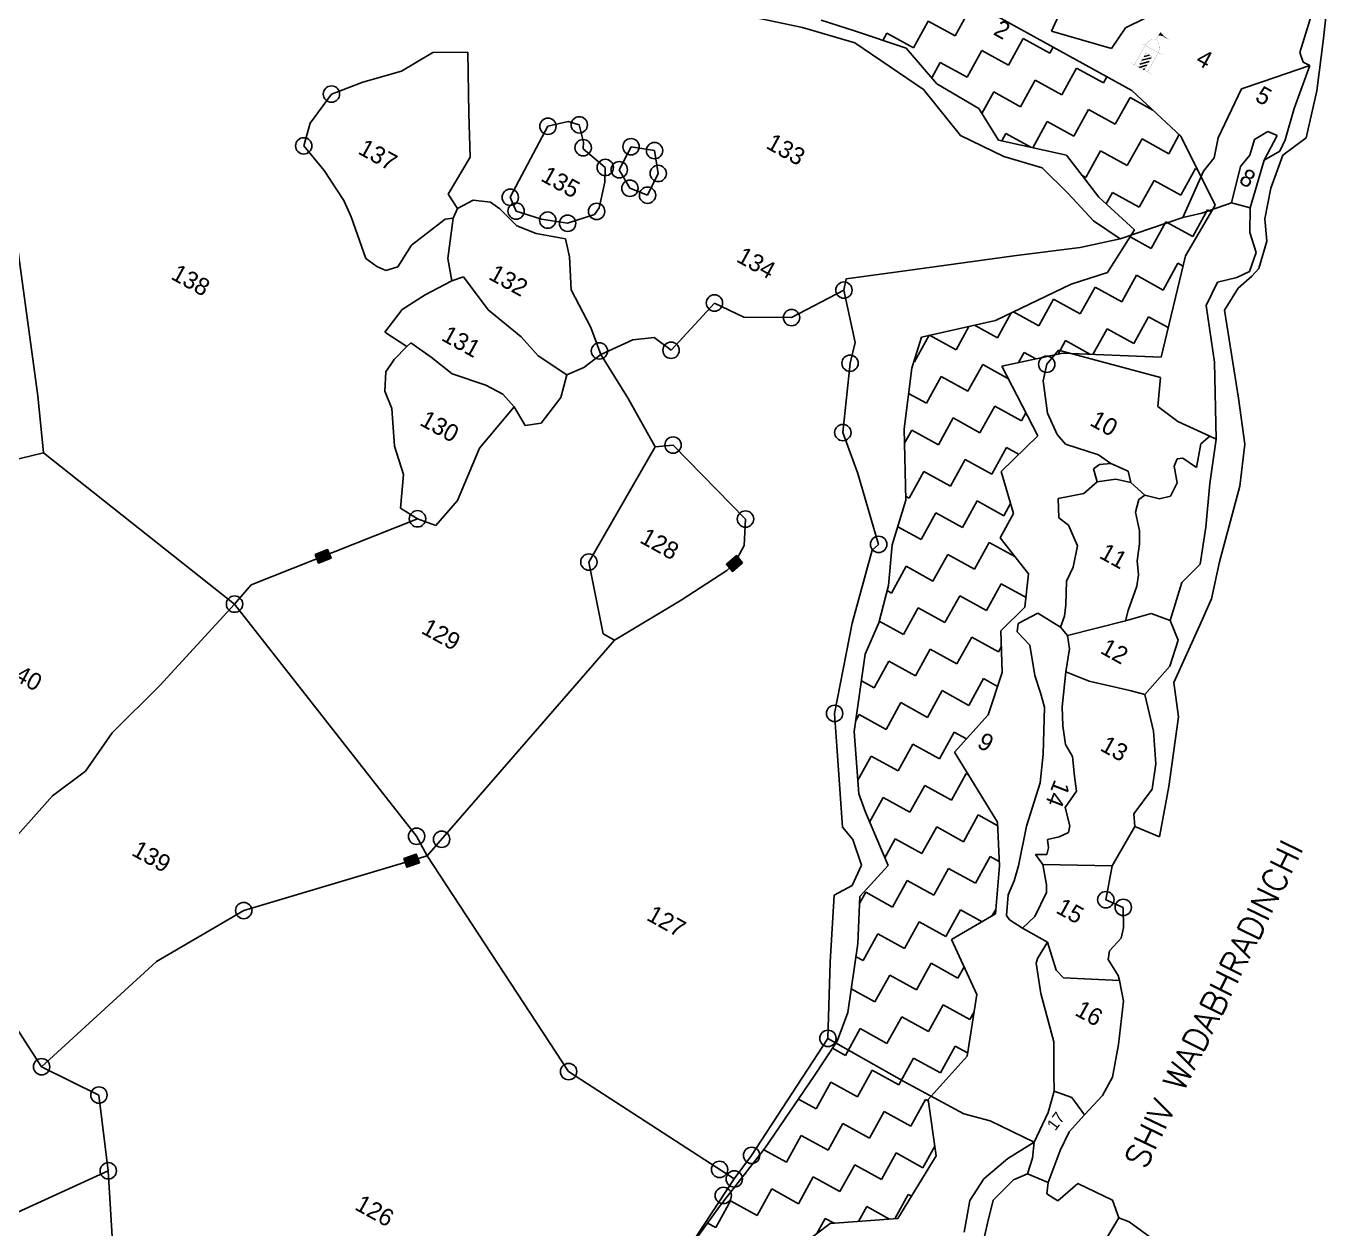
# Model space of a CAD drawing. Header units: metres. Extents: x 322054 to 327919, y 1839216 to 1844053.
# Drawn here: x 323923 to 325337, y 1840510 to 1841816 of the extents above; entities that cross this region are included whole.
import ezdxf

# ---------------------------------------------------------------- set-up
doc = ezdxf.new("R2010")
doc.units = ezdxf.units.M
doc.header["$MEASUREMENT"] = 0
for name, color, linetype in [('POLY_HATCH', 12, 'Continuous'), ('POLY_PARCEL', 6, 'Continuous'), ('TEXT_MAPOUT', 7, 'Continuous'), ('TEXT_PARCEL', 7, 'Continuous'), ('V_BOUND_LINE', 7, 'Continuous')]:
    doc.layers.add(name, color=color, linetype=linetype)
doc.styles.get("Standard").update_dxf_attribs({"font": 'simplex.shx'})
doc.styles.add('TEXT_MAP', font='', dxfattribs={"height": 2.5})
doc.styles.get('TEXT_MAP').set_extended_font_data('Kruti Dev 050')

msp = doc.modelspace()

# ---------------------------------------------------------------- hatches: boundary and pattern name
at = {"linetype": 'Continuous'}
msp.add_hatch(color=256, dxfattribs=at).paths.add_polyline_path([(325156.1, 1841805.8), (325158.3, 1841805), (325160.4, 1841803.5), (325163.3, 1841802.1), (325158, 1841806), (325156.7, 1841808), (325154.7, 1841809.6), (325152.8, 1841806.4), (325153.2, 1841806.2)])
h = msp.add_hatch(dxfattribs=at)
h.set_pattern_fill('ANSI31', color=256, scale=26.297039, angle=-28.8816, style=0)
h.set_pattern_definition([(16.11843, (324173.7574, 1841460.4244), (-0.912585, 3.157912), [])])
h.paths.add_polyline_path([(325139.1, 1841787), (325130.9, 1841772.1), (325137.3, 1841768.6), (325145.5, 1841783.5)])
for points in [[(324254.2, 1841238.5), (324250.5, 1841247.8), (324237, 1841242.5), (324240.7, 1841233.1)], [(324683.5, 1841231.8), (324690, 1841224.1), (324701.1, 1841233.5), (324694.6, 1841241.2)], [(324350.1, 1840907.6), (324346.8, 1840917.1), (324333.1, 1840912.2), (324336.4, 1840902.8)]]:
    msp.add_hatch(color=256).paths.add_polyline_path(points)

# ---------------------------------------------------------------- linework, layer by layer
at = {"linetype": 'Continuous', "const_width": 0.131}
for points in [[(325138.3, 1841795.4), (325139.7, 1841798), (325142.8, 1841800.7), (325146.2, 1841801.7), (325148.7, 1841801.7), (325150.8, 1841802.8), (325151.4, 1841800.8), (325153, 1841797.5), (325153.9, 1841795.8), (325154.3, 1841793.4), (325154, 1841790.8), (325152.5, 1841787.5)], [(325150.8, 1841802.8), (325154.7, 1841809.6), (325156.7, 1841808), (325158, 1841806), (325163.3, 1841802.1), (325160.4, 1841803.5), (325158.3, 1841805), (325156.1, 1841805.8), (325153.2, 1841806.2), (325152.8, 1841806.4)], [(325126.7, 1841774.4), (325138.3, 1841795.4)], [(325130.9, 1841772.1), (325139.1, 1841787), (325145.5, 1841783.5), (325137.3, 1841768.6)], [(325134.3, 1841797.6), (325156.9, 1841785.1)], [(325140.9, 1841766.6), (325152.5, 1841787.5)], [(325122.8, 1841776.6), (325145.6, 1841764)]]:
    msp.add_lwpolyline(points, dxfattribs=at)
for points in [[(324237, 1841242.5), (324250.5, 1841247.8), (324254.2, 1841238.5), (324240.7, 1841233.1)], [(324701.1, 1841233.5), (324690, 1841224.1), (324683.5, 1841231.8), (324694.6, 1841241.2)], [(324333.1, 1840912.2), (324346.8, 1840917.1), (324350.1, 1840907.6), (324336.4, 1840902.8)]]:
    msp.add_lwpolyline(points, close=True)
for centre in [(324254.7, 1841742.5), (324489.8, 1841707.6), (324523.8, 1841709.1), (324224.6, 1841686.3), (324528, 1841684.3), (324580, 1841685.4), (324605.5, 1841681.1), (324552, 1841662.8), (324567.2, 1841660.4), (324609.5, 1841656.3), (324578.8, 1841640.2), (324448.8, 1841630.4), (324597.9, 1841632.7), (324455.2, 1841615.5), (324542.6, 1841615.1), (324489.5, 1841605.6), (324511.1, 1841602.2), (324811.2, 1841529.6), (324670.6, 1841515.6), (324754.3, 1841499.7), (324545.7, 1841463.5), (324623.5, 1841464.3), (324817.8, 1841450.2), (325031.4, 1841449), (324810, 1841374.9), (324625.6, 1841361.3), (324348.1, 1841281.2), (324704.3, 1841280.9), (324848.9, 1841253.4), (324534.2, 1841234.2), (324149.4, 1841188.5), (324801.1, 1841069.8), (324347.1, 1840936.4), (324374.3, 1840933.1), (325095.6, 1840867.5), (325114.5, 1840859.1), (324159.4, 1840855.7), (324793.8, 1840716.8), (323939.9, 1840686.1), (324512.2, 1840680.8), (324002.2, 1840655.3), (324710.9, 1840589.8), (324012.3, 1840573), (324676.1, 1840574.5), (324692.1, 1840564.2), (324680.2, 1840546.2)]:
    msp.add_circle(centre, 8.88)
at = {"layer": 'POLY_HATCH', "linetype": 'Continuous'}
for p, q in [((324931.8, 1841805.8), (324947.8, 1841834.8)), ((324886.8, 1841792.8), (324902.8, 1841821.8)), ((324902.8, 1841821.8), (324931.8, 1841805.8)), ((324853.4, 1841800.8), (324857.8, 1841808.8)), ((324857.8, 1841808.8), (324886.8, 1841792.8)), ((324989.9, 1841773.8), (325005.9, 1841802.8)), ((325005.9, 1841802.8), (325034.9, 1841786.8)), ((324944.9, 1841760.8), (324960.9, 1841789.8)), ((324960.9, 1841789.8), (324989.9, 1841773.8)), ((325034.9, 1841786.8), (325038.5, 1841793.4)), ((324906.6, 1841760), (324915.8, 1841776.8)), ((324915.8, 1841776.8), (324944.9, 1841760.8)), ((325047.9, 1841741.8), (325063.9, 1841770.8)), ((325063.9, 1841770.8), (325092.9, 1841754.8)), ((325092.9, 1841754.8), (325096.6, 1841761.4)), ((324960.9, 1841721.3), (324973.9, 1841744.8)), ((324973.9, 1841744.8), (325002.9, 1841728.8)), ((325002.9, 1841728.8), (325018.9, 1841757.8)), ((325018.9, 1841757.8), (325047.9, 1841741.8)), ((325105.9, 1841709.8), (325121.9, 1841738.8)), ((325121.9, 1841738.8), (325146.7, 1841725.1)), ((325060.9, 1841696.8), (325076.9, 1841725.8)), ((325076.9, 1841725.8), (325105.9, 1841709.8)), ((325016.2, 1841684.3), (325031.9, 1841712.8)), ((325031.9, 1841712.8), (325060.9, 1841696.8)), ((324982.5, 1841691.8), (324986.9, 1841699.8)), ((324986.9, 1841699.8), (325014, 1841684.8)), ((325118.9, 1841664.8), (325134.9, 1841693.8)), ((325134.9, 1841693.8), (325163.9, 1841677.8)), ((325163.9, 1841677.8), (325175.4, 1841698.5)), ((325073.9, 1841651.8), (325089.9, 1841680.8)), ((325089.9, 1841680.8), (325118.9, 1841664.8)), ((325176.9, 1841632.8), (325192.9, 1841661.8)), ((325192.9, 1841661.8), (325195.1, 1841660.6)), ((325069.8, 1841654), (325073.9, 1841651.8)), ((325131.9, 1841619.7), (325147.9, 1841648.8)), ((325147.9, 1841648.8), (325176.9, 1841632.8)), ((325096, 1841623.2), (325102.9, 1841635.7)), ((325102.9, 1841635.7), (325131.9, 1841619.7)), ((325144.9, 1841574.7), (325160.9, 1841603.7)), ((325160.9, 1841603.7), (325190, 1841587.7)), ((325190, 1841587.7), (325206, 1841616.8)), ((325206, 1841616.8), (325210.1, 1841614.5)), ((325122.1, 1841587.3), (325144.9, 1841574.7)), ((325157.9, 1841529.7), (325173.9, 1841558.7)), ((325173.9, 1841558.7), (325179.4, 1841555.7)), ((325067.9, 1841503.7), (325083.9, 1841532.7)), ((325083.9, 1841532.7), (325112.9, 1841516.7)), ((325112.9, 1841516.7), (325128.9, 1841545.7)), ((325128.9, 1841545.7), (325157.9, 1841529.7)), ((325022.9, 1841490.7), (325038.9, 1841519.7)), ((325038.9, 1841519.7), (325067.9, 1841503.7)), ((324977.9, 1841477.7), (324992.8, 1841504.8)), ((324995.2, 1841505.9), (325022.9, 1841490.7)), ((324932.9, 1841464.7), (324947, 1841490.2)), ((324952.8, 1841491.5), (324977.9, 1841477.7)), ((325125.9, 1841471.7), (325141.9, 1841500.7)), ((325141.9, 1841500.7), (325163.3, 1841488.9)), ((324887.9, 1841451.7), (324903.8, 1841480.5)), ((324904, 1841480.6), (324932.9, 1841464.7)), ((325081.5, 1841459.6), (325096.9, 1841487.7)), ((325096.9, 1841487.7), (325125.9, 1841471.7)), ((325000.9, 1841450.9), (325006.9, 1841461.7)), ((325006.9, 1841461.7), (325019.5, 1841454.8)), ((325043.7, 1841459.9), (325051.9, 1841474.7)), ((325051.9, 1841474.7), (325079, 1841459.7)), ((324887, 1841452.1), (324887.9, 1841451.7)), ((324945.9, 1841419.7), (324961.9, 1841448.7)), ((324961.9, 1841448.7), (324989.9, 1841433.2)), ((324900.9, 1841406.7), (324916.9, 1841435.7)), ((324916.9, 1841435.7), (324945.9, 1841419.7)), ((324881.4, 1841417.4), (324900.9, 1841406.7)), ((324958.9, 1841374.6), (324974.9, 1841403.7)), ((324974.9, 1841403.7), (325003.9, 1841387.7)), ((325003.9, 1841387.7), (325008.7, 1841396.4)), ((324877, 1841363.3), (324884.9, 1841377.6)), ((324884.9, 1841377.6), (324913.9, 1841361.6)), ((324913.9, 1841361.6), (324929.9, 1841390.7)), ((324929.9, 1841390.7), (324958.9, 1841374.6)), ((324971.9, 1841329.6), (324987.9, 1841358.6)), ((324987.9, 1841358.6), (325001.3, 1841351.2)), ((324926.9, 1841316.6), (324942.9, 1841345.6)), ((324942.9, 1841345.6), (324971.9, 1841329.6)), ((324881.9, 1841303.6), (324897.9, 1841332.6)), ((324897.9, 1841332.6), (324926.9, 1841316.6)), ((324878.2, 1841305.7), (324881.9, 1841303.6)), ((324939.9, 1841271.6), (324955.9, 1841300.6)), ((324955.9, 1841300.6), (324984.9, 1841284.6)), ((324984.9, 1841284.6), (324992.2, 1841297.8)), ((324894.9, 1841258.6), (324910.9, 1841287.6)), ((324910.9, 1841287.6), (324939.9, 1841271.6)), ((324869.6, 1841272.6), (324894.9, 1841258.6)), ((324952.9, 1841226.6), (324968.9, 1841255.6)), ((324968.9, 1841255.6), (324996.9, 1841240.2)), ((324907.9, 1841213.6), (324923.9, 1841242.6)), ((324923.9, 1841242.6), (324952.9, 1841226.6)), ((324862.9, 1841200.6), (324878.9, 1841229.6)), ((324878.9, 1841229.6), (324907.9, 1841213.6)), ((324965.9, 1841181.6), (324981.9, 1841210.6)), ((324981.9, 1841210.6), (325008.9, 1841195.7)), ((324858.1, 1841203.2), (324862.9, 1841200.6)), ((324920.9, 1841168.6), (324936.9, 1841197.6)), ((324936.9, 1841197.6), (324965.9, 1841181.6)), ((324875.9, 1841155.6), (324891.9, 1841184.6)), ((324891.9, 1841184.6), (324920.9, 1841168.6)), ((324849.6, 1841170), (324875.9, 1841155.6)), ((324933.9, 1841123.6), (324949.9, 1841152.6)), ((324949.9, 1841152.6), (324978.9, 1841136.6)), ((324888.9, 1841110.6), (324904.9, 1841139.6)), ((324904.9, 1841139.6), (324933.9, 1841123.6)), ((324978.9, 1841136.6), (324982.2, 1841142.6)), ((324843.9, 1841097.5), (324859.9, 1841126.6)), ((324859.9, 1841126.6), (324888.9, 1841110.6)), ((324830.2, 1841105.1), (324843.9, 1841097.5)), ((324901.9, 1841065.5), (324917.9, 1841094.6)), ((324917.9, 1841094.6), (324946.9, 1841078.5)), ((324946.9, 1841078.5), (324962.9, 1841107.6)), ((324962.9, 1841107.6), (324978, 1841099.2)), ((324856.9, 1841052.5), (324872.9, 1841081.5)), ((324872.9, 1841081.5), (324901.9, 1841065.5)), ((324823.9, 1841061.3), (324827.9, 1841068.5)), ((324827.9, 1841068.5), (324856.9, 1841052.5)), ((324914.9, 1841020.5), (324930.9, 1841049.5)), ((324930.9, 1841049.5), (324944.2, 1841042.2)), ((324826.3, 1840997.2), (324840.9, 1841023.5)), ((324840.9, 1841023.5), (324869.9, 1841007.5)), ((324869.9, 1841007.5), (324885.9, 1841036.5)), ((324885.9, 1841036.5), (324914.9, 1841020.5)), ((324927.9, 1840975.5), (324943.9, 1841004.5)), ((324943.9, 1841004.5), (324946.6, 1841003.1)), ((324882.9, 1840962.5), (324898.9, 1840991.5)), ((324898.9, 1840991.5), (324927.9, 1840975.5)), ((324839.1, 1840951.7), (324853.9, 1840978.5)), ((324853.9, 1840978.5), (324882.9, 1840962.5)), ((324940.9, 1840930.5), (324956.9, 1840959.5)), ((324956.9, 1840959.5), (324978.3, 1840947.7)), ((324895.9, 1840917.5), (324911.9, 1840946.5)), ((324911.9, 1840946.5), (324940.9, 1840930.5)), ((324855.6, 1840913), (324866.9, 1840933.5)), ((324866.9, 1840933.5), (324895.9, 1840917.5)), ((324953.9, 1840885.5), (324969.9, 1840914.5)), ((324969.9, 1840914.5), (324979.9, 1840909)), ((324908.9, 1840872.5), (324924.9, 1840901.5)), ((324924.9, 1840901.5), (324953.9, 1840885.5)), ((324863.9, 1840859.5), (324879.9, 1840888.5)), ((324879.9, 1840888.5), (324908.9, 1840872.5)), ((324828.2, 1840863.3), (324834.9, 1840875.5)), ((324834.9, 1840875.5), (324863.9, 1840859.5)), ((324921.9, 1840827.5), (324937.9, 1840856.5)), ((324937.9, 1840856.5), (324961.2, 1840843.6)), ((324972.3, 1840850.2), (324976.1, 1840857)), ((324876.9, 1840814.5), (324892.9, 1840843.5)), ((324892.9, 1840843.5), (324921.9, 1840827.5)), ((324831.9, 1840801.4), (324847.9, 1840830.5)), ((324847.9, 1840830.5), (324876.9, 1840814.5)), ((324824.4, 1840805.6), (324831.9, 1840801.4)), ((324889.9, 1840769.4), (324905.9, 1840798.4)), ((324905.9, 1840798.4), (324934.9, 1840782.4)), ((324844.9, 1840756.4), (324860.9, 1840785.4)), ((324860.9, 1840785.4), (324889.9, 1840769.4)), ((324934.9, 1840782.4), (324941.6, 1840794.5)), ((324819.2, 1840770.6), (324844.9, 1840756.4)), ((324902.9, 1840724.4), (324918.9, 1840753.4)), ((324918.9, 1840753.4), (324947.9, 1840737.4)), ((324947.9, 1840737.4), (324952.6, 1840745.8)), ((324812.9, 1840698.4), (324828.9, 1840727.4)), ((324828.9, 1840727.4), (324857.9, 1840711.4)), ((324857.9, 1840711.4), (324873.9, 1840740.4)), ((324873.9, 1840740.4), (324902.9, 1840724.4)), ((324798.8, 1840706.2), (324812.9, 1840698.4)), ((324915.9, 1840679.4), (324931.9, 1840708.4)), ((324931.9, 1840708.4), (324945.4, 1840701)), ((324870.9, 1840666.4), (324886.9, 1840695.4)), ((324886.9, 1840695.4), (324915.9, 1840679.4)), ((324825.9, 1840653.4), (324841.9, 1840682.4)), ((324841.9, 1840682.4), (324870.9, 1840666.4)), ((324780.9, 1840640.4), (324796.9, 1840669.4)), ((324796.9, 1840669.4), (324825.9, 1840653.4)), ((324761.9, 1840650.9), (324780.9, 1840640.4)), ((324883.9, 1840621.4), (324899.9, 1840650.4)), ((324899.9, 1840650.4), (324902.9, 1840648.7)), ((324838.9, 1840608.4), (324854.9, 1840637.4)), ((324854.9, 1840637.4), (324883.9, 1840621.4)), ((324793.9, 1840595.4), (324809.9, 1840624.4)), ((324809.9, 1840624.4), (324838.9, 1840608.4)), ((324748.9, 1840582.4), (324764.9, 1840611.4)), ((324764.9, 1840611.4), (324793.9, 1840595.4)), ((324896.9, 1840576.4), (324909.8, 1840599.7)), ((324724.3, 1840595.9), (324748.9, 1840582.4)), ((324851.9, 1840563.4), (324867.9, 1840592.4)), ((324867.9, 1840592.4), (324896.9, 1840576.4)), ((324806.9, 1840550.4), (324822.9, 1840579.4)), ((324822.9, 1840579.4), (324851.9, 1840563.4)), ((324703.6, 1840569.5), (324703.9, 1840569.4)), ((324703.9, 1840569.4), (324704.7, 1840570.8)), ((324761.9, 1840537.3), (324777.9, 1840566.4)), ((324777.9, 1840566.4), (324806.9, 1840550.4)), ((324716.9, 1840524.3), (324732.9, 1840553.4)), ((324732.9, 1840553.4), (324761.9, 1840537.3)), ((324866.4, 1840521), (324880.9, 1840547.4)), ((324880.9, 1840547.4), (324884.5, 1840545.4)), ((324671.9, 1840511.3), (324687.9, 1840540.3)), ((324687.9, 1840540.3), (324716.9, 1840524.3)), ((324826.9, 1840518), (324835.9, 1840534.4)), ((324835.9, 1840534.4), (324860.8, 1840520.6)), ((324663.1, 1840516.2), (324671.9, 1840511.3)), ((324781.9, 1840505), (324790.9, 1840521.3)), ((324790.9, 1840521.3), (324800.7, 1840516))]:
    msp.add_line(p, q, dxfattribs=at)
at = {"layer": 'POLY_HATCH'}
for p, q in [((324967.5, 1841832.6), (325123.7, 1841746.4)), ((324822.5, 1841811.2), (324786.6, 1841822.9)), ((324878.7, 1841792.3), (324822.5, 1841811.2)), ((324911.9, 1841753.8), (324878.7, 1841792.3)), ((324957.5, 1841726.7), (324911.9, 1841753.8)), ((325123.7, 1841746.4), (325177.1, 1841696.8)), ((324979, 1841692.6), (324957.5, 1841726.7)), ((325052.7, 1841676.2), (324979, 1841692.6)), ((325177.1, 1841696.8), (325214.4, 1841621.8)), ((325088, 1841630.5), (325052.7, 1841676.2)), ((325126.9, 1841594.9), (325088, 1841630.5)), ((325214.4, 1841621.8), (325182.1, 1841567)), ((325097.4, 1841548.7), (325126.9, 1841594.9)), ((325182.1, 1841567), (325155.6, 1841456.6)), ((325058.1, 1841536), (325097.4, 1841548.7)), ((324975.9, 1841496.7), (325058.1, 1841536)), ((324895.3, 1841478.6), (324975.9, 1841496.7)), ((324884.8, 1841445), (324895.3, 1841478.6)), ((325049, 1841461), (324982.8, 1841447)), ((325155.6, 1841456.6), (325049, 1841461)), ((324876.6, 1841379), (324884.8, 1841445)), ((324982.8, 1841447), (325021.7, 1841371.2)), ((324878.3, 1841301.4), (324876.6, 1841379)), ((325021.7, 1841371.2), (324982.1, 1841332.5)), ((324982.1, 1841332.5), (324995.3, 1841286.9)), ((324863.7, 1841253), (324878.3, 1841301.4)), ((324995.3, 1841286.9), (324980.8, 1841260.6)), ((324859.5, 1841208.9), (324863.7, 1841253)), ((324980.8, 1841260.6), (325011.7, 1841221.4)), ((325011.7, 1841221.4), (325007.8, 1841185.2)), ((324849.2, 1841168.2), (324859.5, 1841208.9)), ((325007.8, 1841185.2), (324981.7, 1841159.4)), ((324834.4, 1841134.1), (324849.2, 1841168.2)), ((324981.7, 1841159.4), (324983.1, 1841114.3)), ((324822.3, 1841050), (324834.4, 1841134.1)), ((324983.1, 1841114.3), (324967.8, 1841068.3)), ((324967.8, 1841068.3), (324931.4, 1841027.9)), ((324827.5, 1840982.6), (324822.3, 1841050)), ((324931.4, 1841027.9), (324978.1, 1840951.7)), ((324834.6, 1840962.5), (324827.5, 1840982.6)), ((324859.1, 1840904.6), (324834.6, 1840962.5)), ((324978.1, 1840951.7), (324980.1, 1840904.2)), ((324828.5, 1840871.1), (324859.1, 1840904.6)), ((324980.1, 1840904.2), (324975.7, 1840852.2)), ((324826.4, 1840819.8), (324828.5, 1840871.1)), ((324975.7, 1840852.2), (324927.9, 1840824.1)), ((324815.5, 1840745.1), (324826.4, 1840819.8)), ((324927.9, 1840824.1), (324955.5, 1840764.5)), ((324955.5, 1840764.5), (324944.9, 1840697.7)), ((324803.9, 1840714), (324815.5, 1840745.1)), ((324778.6, 1840675.5), (324803.9, 1840714)), ((324944.9, 1840697.7), (324902.7, 1840650.4)), ((324725.7, 1840597.8), (324778.6, 1840675.5)), ((324902.7, 1840650.4), (324911.3, 1840589.2)), ((324677.3, 1840535.7), (324725.7, 1840597.8)), ((324911.3, 1840589.2), (324869.8, 1840521.3)), ((324627.1, 1840466.6), (324677.3, 1840535.7)), ((324796.1, 1840515.6), (324765.1, 1840492.4)), ((324869.8, 1840521.3), (324796.1, 1840515.6))]:
    msp.add_line(p, q, dxfattribs=at)
at = {"layer": 'POLY_PARCEL'}
for p, q in [((325054.7, 1841850.6), (325036.6, 1841811)), ((324686.9, 1841831.6), (324766.1, 1841814.7)), ((325117, 1841814.4), (325138.3, 1841825)), ((325319, 1841828.7), (325306.3, 1841787.7)), ((324766.1, 1841814.7), (324823, 1841798.2)), ((325036.6, 1841811), (325101.7, 1841792.1)), ((325101.7, 1841792.1), (325117, 1841814.4)), ((324330.6, 1841767.3), (324364.6, 1841787.7)), ((324364.6, 1841787.7), (324402.6, 1841788)), ((324402.6, 1841788), (324403.7, 1841721.3)), ((324823, 1841798.2), (324897.6, 1841747.4)), ((325306.3, 1841787.7), (325309.8, 1841777.2)), ((325265.3, 1841755.7), (325317, 1841773.7)), ((325317, 1841773.7), (325300.1, 1841726.9)), ((325309.8, 1841777.2), (325317, 1841773.7)), ((324288.8, 1841755.6), (324330.6, 1841767.3)), ((324254.7, 1841742.5), (324288.8, 1841755.6)), ((324897.6, 1841747.4), (324937.6, 1841697.7)), ((325217.6, 1841695.1), (325242.9, 1841748.4)), ((325242.9, 1841748.4), (325265.3, 1841755.7)), ((324231.7, 1841710.9), (324254.7, 1841742.5)), ((324403.7, 1841721.3), (324405.3, 1841674)), ((325300.1, 1841726.9), (325290.5, 1841692.7)), ((324224.6, 1841686.3), (324231.7, 1841710.9)), ((324448.8, 1841630.4), (324489.8, 1841707.6)), ((324489.8, 1841707.6), (324511.6, 1841712.6)), ((324511.6, 1841712.6), (324523.8, 1841709.1)), ((324523.8, 1841709.1), (324528.5, 1841690.2)), ((324528.5, 1841690.2), (324527.9, 1841683.1)), ((324937.6, 1841697.7), (324985, 1841674.8)), ((325213.1, 1841673.4), (325217.6, 1841695.1)), ((325251.9, 1841676.2), (325257.2, 1841693.2)), ((325257.2, 1841693.2), (325271.5, 1841701.9)), ((325281.5, 1841697.5), (325267.4, 1841670.8)), ((325271.5, 1841701.9), (325281.5, 1841697.5)), ((325290.5, 1841692.7), (325284.6, 1841680.7)), ((324246.6, 1841659.6), (324224.6, 1841686.3)), ((324405.3, 1841674), (324381.3, 1841634)), ((324527.9, 1841683.1), (324552, 1841662.8)), ((324580, 1841685.4), (324567.2, 1841660.4)), ((324605.5, 1841681.1), (324580, 1841685.4)), ((324609.5, 1841656.3), (324605.5, 1841681.1)), ((324985, 1841674.8), (325026.5, 1841662.6)), ((325241.8, 1841663.9), (325251.9, 1841676.2)), ((325284.6, 1841680.7), (325267.4, 1841670.8)), ((324268.1, 1841627), (324246.6, 1841659.6)), ((324552, 1841662.8), (324551.5, 1841646.8)), ((324567.2, 1841660.4), (324578.8, 1841640.2)), ((325026.5, 1841662.6), (325054.8, 1841634.7)), ((325201.7, 1841658.7), (325213.1, 1841673.4)), ((325232, 1841624.5), (325241.8, 1841663.9)), ((325267.4, 1841670.8), (325252.4, 1841619)), ((324551.5, 1841646.8), (324545.4, 1841619.1)), ((324597.9, 1841632.7), (324609.5, 1841656.3)), ((325179.3, 1841608.4), (325201.7, 1841658.7)), ((324381.3, 1841634), (324391.4, 1841618.3)), ((324578.8, 1841640.2), (324597.9, 1841632.7)), ((325054.8, 1841634.7), (325082.2, 1841605)), ((323908.1, 1841619.1), (323935.9, 1841414.7)), ((324275.9, 1841609.2), (324268.1, 1841627)), ((324391.4, 1841618.3), (324387, 1841607.9)), ((324391.4, 1841618.3), (324408.7, 1841627.2)), ((324408.7, 1841627.2), (324427.3, 1841625.3)), ((324427.3, 1841625.3), (324437.6, 1841618)), ((324437.6, 1841618), (324456.1, 1841599.3)), ((324455.2, 1841615.5), (324448.8, 1841630.4)), ((324545.4, 1841619.1), (324540.3, 1841611.9)), ((325232, 1841624.5), (325199.8, 1841613.3)), ((325252.4, 1841619), (325232, 1841624.5)), ((325252.4, 1841619), (325251.8, 1841592.2)), ((324292.1, 1841563.9), (324275.9, 1841609.2)), ((324378.2, 1841606.6), (324341.7, 1841578.5)), ((324387, 1841607.9), (324378.2, 1841606.6)), ((324380.9, 1841564.1), (324387, 1841607.9)), ((324482.8, 1841606.6), (324455.2, 1841615.5)), ((324511.1, 1841602.2), (324482.8, 1841606.6)), ((324540.3, 1841611.9), (324511.1, 1841602.2)), ((325082.2, 1841605), (325111, 1841585.4)), ((325111, 1841585.4), (325179.3, 1841608.4)), ((325199.8, 1841613.3), (325179.3, 1841608.4)), ((324456.1, 1841599.3), (324477.1, 1841591.1)), ((324477.1, 1841591.1), (324509, 1841585.3)), ((325251.8, 1841592.2), (325258.8, 1841570.6)), ((324341.7, 1841578.5), (324326.7, 1841554.9)), ((324509, 1841585.3), (324513, 1841565.7)), ((324995.8, 1841566.7), (325067.8, 1841575.8)), ((325067.8, 1841575.8), (325111, 1841585.4)), ((324303.9, 1841555.1), (324292.1, 1841563.9)), ((324385.3, 1841539.7), (324380.9, 1841564.1)), ((324513, 1841565.7), (324514.9, 1841529.9)), ((324877.8, 1841550.7), (324995.8, 1841566.7)), ((325258.8, 1841570.6), (325251.5, 1841549.8)), ((324313.6, 1841550.9), (324303.9, 1841555.1)), ((324326.7, 1841554.9), (324313.6, 1841550.9)), ((324813.7, 1841542), (324877.8, 1841550.7)), ((325251.5, 1841549.8), (325237.8, 1841543.2)), ((324385.3, 1841539.7), (324356.6, 1841524.3)), ((324398.2, 1841544.1), (324385.3, 1841539.7)), ((324424.7, 1841508.2), (324398.2, 1841544.1)), ((324811.2, 1841529.6), (324813.7, 1841542)), ((325216.7, 1841538.2), (325204.6, 1841513)), ((325237.8, 1841543.2), (325216.7, 1841538.2)), ((324356.6, 1841524.3), (324331.4, 1841508.4)), ((324514.9, 1841529.9), (324536.3, 1841489)), ((324754.3, 1841499.7), (324811.2, 1841529.6)), ((324811.2, 1841529.6), (324823.3, 1841472.8)), ((324331.4, 1841508.4), (324312.8, 1841484)), ((324460.8, 1841479), (324424.7, 1841508.2)), ((324623.5, 1841464.3), (324670.6, 1841515.6)), ((324670.6, 1841515.6), (324702.5, 1841500.1)), ((325204.6, 1841513), (325213.7, 1841451.3)), ((324702.5, 1841500.1), (324754.3, 1841499.7)), ((324312.8, 1841484), (324336.7, 1841468.2)), ((324479.3, 1841458.4), (324460.8, 1841479)), ((324536.3, 1841489), (324547.2, 1841459.5)), ((324582.1, 1841475.6), (324605.1, 1841478)), ((324605.1, 1841478), (324623.5, 1841464.3)), ((324322.7, 1841454.4), (324336.7, 1841468.2)), ((324336.7, 1841468.2), (324340.9, 1841472.4)), ((324340.9, 1841472.4), (324362.9, 1841456.8)), ((324547.2, 1841459.5), (324582.1, 1841475.6)), ((324823.3, 1841472.8), (324817.8, 1841450.2)), ((325044.2, 1841464.2), (325031.4, 1841449)), ((325044.2, 1841464.2), (325155.1, 1841434.8)), ((324313.9, 1841441), (324322.7, 1841454.4)), ((324362.9, 1841456.8), (324385.7, 1841438.7)), ((324510.1, 1841437.7), (324479.3, 1841458.4)), ((324528.8, 1841445.5), (324547.2, 1841459.5)), ((324547.2, 1841459.5), (324576.7, 1841411.8)), ((324817.8, 1841450.2), (324810, 1841374.9)), ((325031.4, 1841449), (325027.4, 1841430.9)), ((325213.7, 1841451.3), (325215.5, 1841367.6)), ((324312.6, 1841419.7), (324313.9, 1841441)), ((324385.7, 1841438.7), (324422.2, 1841426.4)), ((324503.8, 1841413.1), (324510.1, 1841437.7)), ((324510.1, 1841437.7), (324528.8, 1841445.5)), ((325155.1, 1841434.8), (325152.1, 1841403.3)), ((324320.1, 1841401), (324312.6, 1841419.7)), ((324422.2, 1841426.4), (324440.7, 1841416.6)), ((325027.4, 1841430.9), (325032.1, 1841395.8)), ((323935.9, 1841414.7), (323941.9, 1841352.8)), ((324440.7, 1841416.6), (324453.2, 1841402.7)), ((324482.5, 1841385.1), (324503.8, 1841413.1)), ((324576.7, 1841411.8), (324606.3, 1841359.4)), ((324323, 1841360.2), (324320.1, 1841401)), ((324415.5, 1841357.8), (324453.2, 1841402.7)), ((324453.2, 1841402.7), (324465.2, 1841382.4)), ((325032.1, 1841395.8), (325042.8, 1841372.6)), ((325152.1, 1841403.3), (325173.9, 1841386.9)), ((324465.2, 1841382.4), (324482.5, 1841385.1)), ((325173.9, 1841386.9), (325208.5, 1841370.9)), ((324810, 1841374.9), (324826.2, 1841330.4)), ((325042.8, 1841372.6), (325051.9, 1841362.3)), ((325208.5, 1841370.9), (325198.8, 1841362.5)), ((325215.5, 1841367.6), (325208.4, 1841319.4)), ((325208.5, 1841370.9), (325215.5, 1841367.6)), ((323941.9, 1841352.8), (323755.6, 1841307.7)), ((324149.4, 1841188.5), (323941.9, 1841352.8)), ((324332.8, 1841329.2), (324323, 1841360.2)), ((324391.4, 1841301.1), (324415.5, 1841357.8)), ((324534.2, 1841234.2), (324606.3, 1841359.4)), ((324606.3, 1841359.4), (324625.6, 1841361.3)), ((324625.6, 1841361.3), (324704.3, 1841280.9)), ((325051.9, 1841362.3), (325087.6, 1841350.7)), ((325087.6, 1841350.7), (325101.2, 1841341.1)), ((325198.8, 1841362.5), (325194, 1841337)), ((325082.3, 1841335.6), (325088.6, 1841340.2)), ((325086, 1841321.3), (325082.3, 1841335.6)), ((325088.6, 1841340.2), (325101.2, 1841341.1)), ((325101.2, 1841341.1), (325119.8, 1841332.9)), ((325173.2, 1841346.2), (325169.9, 1841338.5)), ((325169.9, 1841338.5), (325173.2, 1841320.3)), ((325179.3, 1841347.2), (325173.2, 1841346.2)), ((325194, 1841337), (325179.3, 1841347.2)), ((324329.8, 1841292.7), (324332.8, 1841329.2)), ((324826.2, 1841330.4), (324848.9, 1841253.4)), ((325086, 1841321.3), (325071.7, 1841308.6)), ((325106.6, 1841324.3), (325086, 1841321.3)), ((325122.8, 1841320.8), (325106.6, 1841324.3)), ((325119.8, 1841332.9), (325122.8, 1841320.8)), ((325122.8, 1841320.8), (325138, 1841306.7)), ((325173.2, 1841320.3), (325165.7, 1841305.8)), ((325071.7, 1841308.6), (325043.8, 1841303.2)), ((325138, 1841306.7), (325131.4, 1841302.3)), ((325153.9, 1841302.8), (325138, 1841306.7)), ((325208.4, 1841319.4), (325204.2, 1841272.1)), ((324348.1, 1841281.2), (324329.8, 1841292.7)), ((324368, 1841273.9), (324391.4, 1841301.1)), ((325043.8, 1841303.2), (325044.4, 1841282.4)), ((325131.4, 1841302.3), (325127.9, 1841288.3)), ((325165.7, 1841305.8), (325153.9, 1841302.8)), ((324167.5, 1841209.5), (324348.1, 1841281.2)), ((324348.1, 1841281.2), (324368, 1841273.9)), ((324704.3, 1841280.9), (324702.7, 1841252.1)), ((325044.4, 1841282.4), (325055.2, 1841274.4)), ((325127.9, 1841288.3), (325132, 1841268.2)), ((325055.2, 1841274.4), (325064.8, 1841251.7)), ((325132, 1841268.2), (325132.1, 1841254.1)), ((325204.2, 1841272.1), (325197.9, 1841231.8)), ((324702.7, 1841252.1), (324692.3, 1841232.7)), ((324848.9, 1841253.4), (324842, 1841247.3)), ((325064.8, 1841251.7), (325060, 1841228.7)), ((325132.1, 1841254.1), (325129.6, 1841235.4)), ((324842, 1841247.3), (324820.3, 1841167.9)), ((325129.6, 1841235.4), (325130.9, 1841220.2)), ((324549.7, 1841156.1), (324534.2, 1841234.2)), ((324683.9, 1841225), (324634.5, 1841192.9)), ((324692.3, 1841232.7), (324683.9, 1841225)), ((325060, 1841228.7), (325053, 1841213.5)), ((325197.9, 1841231.8), (325178.1, 1841212)), ((324149.4, 1841188.5), (324167.5, 1841209.5)), ((325053, 1841213.5), (325052.2, 1841187.8)), ((325129.2, 1841207.9), (325119.8, 1841181.5)), ((325130.9, 1841220.2), (325129.2, 1841207.9)), ((325178.1, 1841212), (325165.3, 1841170.6)), ((324068.3, 1841100.2), (324149.4, 1841188.5)), ((324149.4, 1841188.5), (324347.1, 1840936.4)), ((324634.5, 1841192.9), (324562, 1841149.4)), ((325052.2, 1841187.8), (325050.6, 1841175.6)), ((325119.8, 1841181.5), (325116.9, 1841170.4)), ((324820.3, 1841167.9), (324801.1, 1841069.8)), ((325000.5, 1841167.4), (324999.3, 1841158.6)), ((325021.6, 1841178.8), (325000.5, 1841167.4)), ((325046.2, 1841163.4), (325021.6, 1841178.8)), ((325050.6, 1841175.6), (325046.2, 1841163.4)), ((325116.9, 1841170.4), (325053.8, 1841154.4)), ((325116.9, 1841170.4), (325144.8, 1841178.3)), ((325144.8, 1841178.3), (325165.3, 1841170.6)), ((325165.3, 1841170.6), (325174.2, 1841149.2)), ((324562, 1841149.4), (324549.7, 1841156.1)), ((324999.3, 1841158.6), (325012.9, 1841143.9)), ((325046.2, 1841163.4), (325053.8, 1841154.4)), ((325053.8, 1841154.4), (325056.1, 1841140.1)), ((324358.6, 1840915), (324562, 1841149.4)), ((325012.9, 1841143.9), (325018.4, 1841111.1)), ((325056.1, 1841140.1), (325052, 1841115)), ((325174.2, 1841149.2), (325165.2, 1841121.1)), ((325018.4, 1841111.1), (325024.6, 1841092.2)), ((325052, 1841115), (325048.1, 1841077.1)), ((325052, 1841115), (325077.4, 1841104.9)), ((325165.2, 1841121.1), (325137.8, 1841090.3)), ((324016.5, 1841048.6), (324068.3, 1841100.2)), ((325077.4, 1841104.9), (325123.2, 1841094.2)), ((325123.2, 1841094.2), (325137.8, 1841090.3)), ((325024.6, 1841092.2), (325029, 1841076.6)), ((325137.8, 1841090.3), (325147.5, 1841050.4)), ((324801.1, 1841069.8), (324803.6, 1841034.1)), ((325029, 1841076.6), (325027.5, 1841025.5)), ((325048.1, 1841077.1), (325049, 1841056.3)), ((325049, 1841056.3), (325051.7, 1841036.1)), ((323987.7, 1841007.1), (324016.5, 1841048.6)), ((325147.5, 1841050.4), (325149.8, 1841014.9)), ((324803.6, 1841034.1), (324809.8, 1840946.4)), ((325027.5, 1841025.5), (325024.2, 1840994.3)), ((325051.7, 1841036.1), (325059.3, 1841022.9)), ((325059.3, 1841022.9), (325061.4, 1841001.7)), ((325149.8, 1841014.9), (325146, 1840987.5)), ((323951.8, 1840980.3), (323987.7, 1841007.1)), ((325061.4, 1841001.7), (325063.6, 1840985.5)), ((325024.2, 1840994.3), (325009.4, 1840947.3)), ((325063.6, 1840985.5), (325051.3, 1840967.5)), ((325146, 1840987.5), (325125.9, 1840960.7)), ((323896.2, 1840917.9), (323951.8, 1840980.3)), ((325051.3, 1840967.5), (325056.6, 1840947.8)), ((325125.9, 1840960.7), (325127.2, 1840947)), ((324809.8, 1840946.4), (324820.9, 1840932.7)), ((325009.4, 1840947.3), (325000.9, 1840904.3)), ((325055, 1840940.6), (325044.9, 1840935.7)), ((325056.6, 1840947.8), (325055, 1840940.6)), ((324347.1, 1840936.4), (324358.6, 1840915)), ((324820.9, 1840932.7), (324830.1, 1840905)), ((325044.9, 1840935.7), (325032.2, 1840932.8)), ((325032.2, 1840932.8), (325033.2, 1840923.7)), ((324159.4, 1840855.7), (324358.6, 1840915)), ((324358.6, 1840915), (324512.2, 1840680.8)), ((325031.6, 1840916.6), (325019.2, 1840916.7)), ((325019.2, 1840916.7), (325027.1, 1840905.7)), ((325033.2, 1840923.7), (325031.6, 1840916.6)), ((324830.1, 1840905), (324820.3, 1840883)), ((325000.9, 1840904.3), (324995.9, 1840887.8)), ((325027.1, 1840905.7), (325102.4, 1840904.1)), ((325031.2, 1840883.8), (325027.1, 1840905.7)), ((324820.3, 1840883), (324800.5, 1840872.4)), ((324995.9, 1840887.8), (324989.5, 1840872.7)), ((325031.1, 1840875.3), (325031.2, 1840883.8)), ((324800.5, 1840872.4), (324796.4, 1840799.7)), ((324989.5, 1840872.7), (324987.7, 1840850.3)), ((325018.5, 1840849.1), (325031.1, 1840875.3)), ((324064.8, 1840800.3), (324159.4, 1840855.7)), ((324987.7, 1840850.3), (324991.1, 1840845.5)), ((324991.1, 1840845.5), (325005.1, 1840836.6)), ((325005.1, 1840836.6), (325018.5, 1840849.1)), ((325005.1, 1840836.6), (325032.3, 1840821.4)), ((325021.4, 1840803.5), (325032.3, 1840821.4)), ((325032.3, 1840821.4), (325041.5, 1840791.1)), ((323939.9, 1840686.1), (324064.8, 1840800.3)), ((324796.4, 1840799.7), (324793.8, 1840716.8)), ((325020, 1840798.5), (325021.4, 1840803.5)), ((325024.9, 1840765.5), (325020, 1840798.5)), ((323877, 1840783.1), (323939.9, 1840686.1)), ((325041.5, 1840791.1), (325049.7, 1840782.7)), ((325049.7, 1840782.7), (325110.5, 1840779.8)), ((325039, 1840713.2), (325024.9, 1840765.5)), ((324793.8, 1840716.8), (324710.9, 1840589.8)), ((324793.8, 1840716.8), (324877.1, 1840669.7)), ((325039.2, 1840678.4), (325039, 1840713.2)), ((324002.2, 1840655.3), (323939.9, 1840686.1)), ((324512.2, 1840680.8), (324692.1, 1840564.2)), ((325039.4, 1840659.4), (325039.2, 1840678.4)), ((324877.1, 1840669.7), (324941.4, 1840634.8)), ((325033.1, 1840636.3), (325039.4, 1840659.4)), ((325039.4, 1840659.4), (325058.8, 1840652.7)), ((324012.3, 1840573), (324002.2, 1840655.3)), ((325058.8, 1840652.7), (325072.5, 1840633.9)), ((324941.4, 1840634.8), (324970, 1840627.2)), ((325017.6, 1840604), (325033.1, 1840636.3)), ((324970, 1840627.2), (325017.6, 1840604)), ((325017.6, 1840604), (324989.3, 1840586.5)), ((325015.9, 1840586.7), (325017.6, 1840604)), ((324710.9, 1840589.8), (324692.1, 1840564.2)), ((324989.3, 1840586.5), (324963.1, 1840564.3)), ((325010.4, 1840569.9), (325015.9, 1840586.7)), ((324012.3, 1840573), (323891.5, 1840518.1)), ((324018.8, 1840461.6), (324012.3, 1840573)), ((324692.1, 1840564.2), (324613.4, 1840444.7)), ((324963.1, 1840564.3), (324947.8, 1840540.8)), ((324995.2, 1840563.3), (324973.3, 1840541)), ((325010.4, 1840569.9), (324995.2, 1840563.3)), ((325032.9, 1840560.4), (325010.4, 1840569.9)), ((324947.8, 1840540.8), (324941.7, 1840506.4)), ((324973.3, 1840541), (324967, 1840516.3)), ((324967, 1840516.3), (324959.2, 1840480.8)), ((325086.2, 1840483), (325109.6, 1840521.8))]:
    msp.add_line(p, q, dxfattribs=at)
at = {"layer": 'V_BOUND_LINE'}
for p, q in [((325332.1, 1841802.8), (325336.8, 1841846.7)), ((325324.9, 1841746.2), (325332.1, 1841802.8)), ((325313.1, 1841695.1), (325324.9, 1841746.2)), ((325287.8, 1841676.3), (325313.1, 1841695.1)), ((325274.9, 1841640.5), (325287.8, 1841676.3)), ((325268.4, 1841607.2), (325274.9, 1841640.5)), ((325270.4, 1841582.8), (325268.4, 1841607.2)), ((325261.9, 1841553.2), (325270.4, 1841582.8)), ((325254.2, 1841544.8), (325261.9, 1841553.2)), ((325239.3, 1841531.6), (325254.2, 1841544.8)), ((325224.3, 1841508), (325239.3, 1841531.6)), ((325239.5, 1841412.2), (325224.3, 1841508)), ((325246.7, 1841362.1), (325239.5, 1841412.2)), ((325241.2, 1841316.7), (325246.7, 1841362.1)), ((325218.9, 1841234.5), (325241.2, 1841316.7)), ((325210.3, 1841194.3), (325218.9, 1841234.5)), ((325197.6, 1841165.8), (325210.3, 1841194.3)), ((325169.6, 1841103.3), (325197.6, 1841165.8)), ((325174.6, 1841066.2), (325169.6, 1841103.3)), ((325164.1, 1840990.5), (325174.6, 1841066.2)), ((325153.9, 1840935.7), (325164.1, 1840990.5)), ((325127.2, 1840947), (325102.4, 1840904.1)), ((325127.2, 1840947), (325153.9, 1840935.7)), ((325102.4, 1840904.1), (325095.6, 1840867.5)), ((325095.6, 1840867.5), (325114.5, 1840859.1)), ((325114.5, 1840859.1), (325114.8, 1840837)), ((325112.3, 1840825.7), (325099.7, 1840812.1)), ((325114.8, 1840837), (325112.3, 1840825.7)), ((325099.7, 1840812.1), (325098.1, 1840802.6)), ((325098.1, 1840802.6), (325108.9, 1840785.3)), ((325108.9, 1840785.3), (325110.5, 1840779.8)), ((325110.5, 1840779.8), (325114.8, 1840757.4)), ((325114.8, 1840757.4), (325109.5, 1840710.2)), ((325109.5, 1840710.2), (325103, 1840674.8)), ((325103, 1840674.8), (325091.9, 1840654.8)), ((325091.9, 1840654.8), (325072.5, 1840633.9)), ((325072.5, 1840633.9), (325055.8, 1840615.2)), ((325055.8, 1840615.2), (325046, 1840595)), ((325046, 1840595), (325032.9, 1840560.4)), ((325032.9, 1840560.4), (325031.6, 1840548)), ((325043.4, 1840540.4), (325065.2, 1840559.4)), ((325065.2, 1840559.4), (325102.9, 1840541.1)), ((325031.6, 1840548), (325043.4, 1840540.4)), ((325102.9, 1840541.1), (325109.6, 1840521.8)), ((325109.6, 1840521.8), (325121.1, 1840517.5)), ((325121.1, 1840517.5), (325170.4, 1840481.3))]:
    msp.add_line(p, q, dxfattribs=at)

# ---------------------------------------------------------------- texts
at = {"layer": 'TEXT_MAPOUT'}
msp.add_text('SHIV WADABHRADINCHI', height=26.088, rotation=63.7664, dxfattribs=at).set_placement((325138.3, 1840573.4))
at = {"layer": 'TEXT_PARCEL', "ltscale": 10, "style": 'TEXT_MAP'}
for s, height, rotation, p in [('2', 18.8, 331.1184, (324972.4, 1841807.7)), ('4', 18.8, 331.1184, (325192.1, 1841775.9)), ('5', 18.8, 331.1184, (325256.5, 1841735.9)), ('8', 18.8, 331.1184, (325238.9, 1841646.4)), ('10', 18.78, 331.1184, (325077, 1841383.4)), ('11', 18.78, 331.1184, (325087.3, 1841239.3)), ('12', 18.78, 331.1184, (325088.4, 1841135.9)), ('9', 18.8, 331.1184, (324954.6, 1841033.8)), ('13', 18.78, 331.1184, (325088.2, 1841030.2)), ('14', 18.78, 248.6293, (325040.1, 1840998.9)), ('15', 18.78, 331.1184, (325040.2, 1840853.9)), ('16', 18.78, 331.1184, (325060.8, 1840742.7)), ('17', 12.52, 53.4815, (325040.7, 1840615.8))]:
    msp.add_text(s, height=height, rotation=rotation, dxfattribs=at).set_placement(p)
at = {"layer": 'TEXT_PARCEL', "style": 'TEXT_MAP'}
for s, p in [('137', (324282.4, 1841678.4)), ('133', (324725.4, 1841684.4)), ('135', (324480.8, 1841649)), ('134', (324693.2, 1841561.2)), ('138', (324079.1, 1841542.4)), ('132', (324424.2, 1841542.1)), ('131', (324372.9, 1841475.7)), ('130', (324349.4, 1841383.6)), ('128', (324588.3, 1841256)), ('129', (324351, 1841157.6)), ('140', (323896.8, 1841113.4)), ('139', (324036.5, 1840916.4)), ('127', (324595.7, 1840846)), ('126', (324278.9, 1840531.6))]:
    msp.add_text(s, height=18.78, rotation=331.1184, dxfattribs=at).set_placement(p)

doc.saveas('drawing.dxf')
